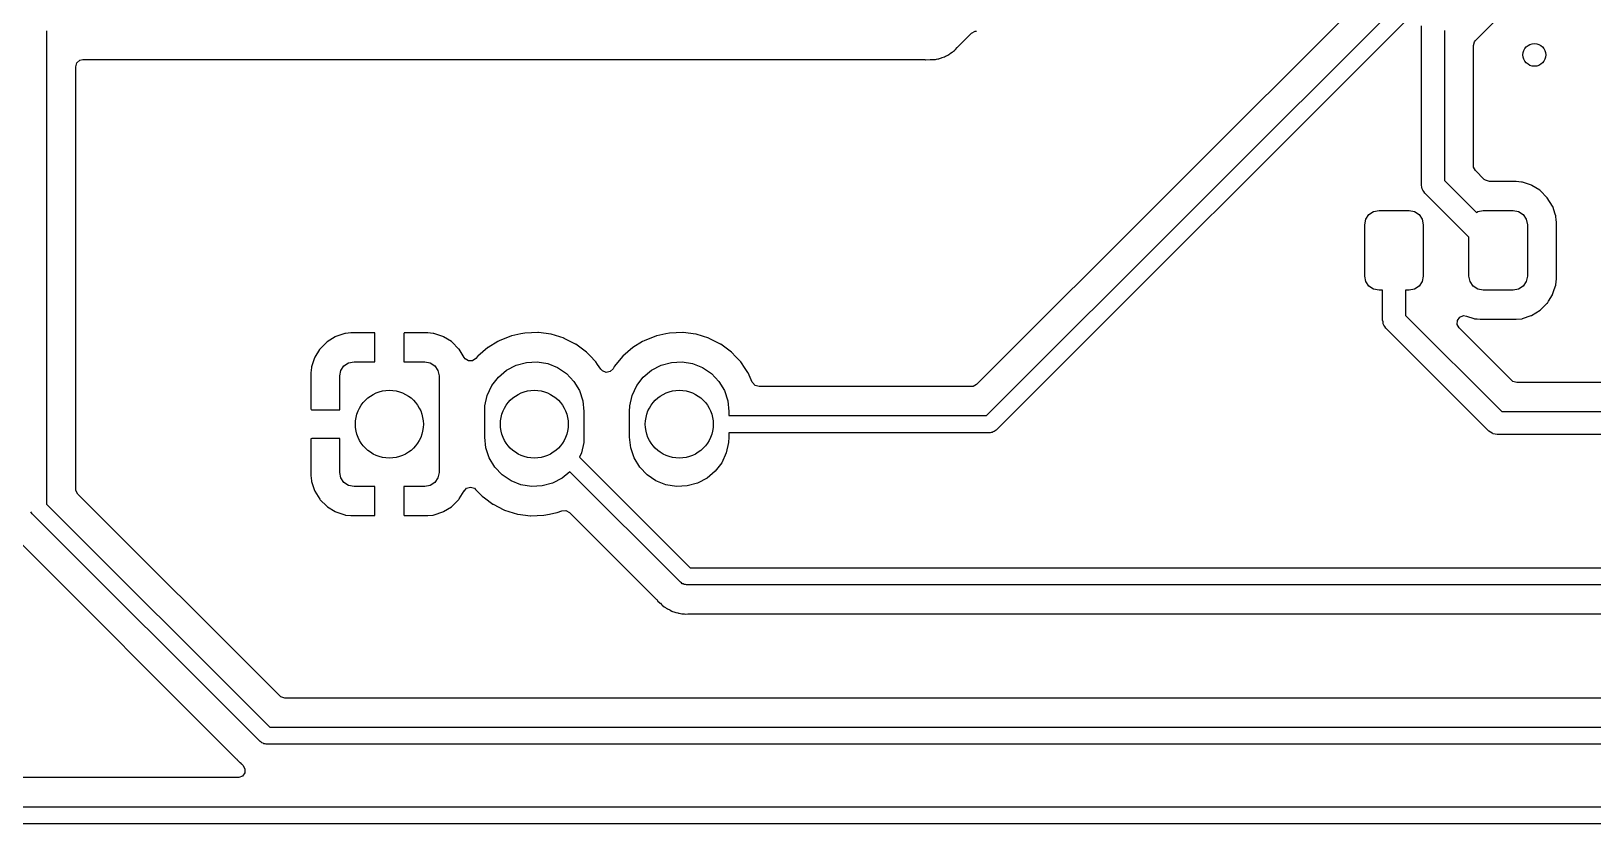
# Model space of a CAD drawing. Extents: x 51 to 243, y -135 to -54.
# Drawn here: x 113.1 to 140.47, y -135.02 to -121.12 of the extents above; entities that cross this region are included whole.
import ezdxf

# ---------------------------------------------------------------- set-up
doc = ezdxf.new("R2010")
doc.units = 0
doc.layers.add('BLACK', color=7, linetype='CONTINUOUS')

msp = doc.modelspace()

# ---------------------------------------------------------------- linework, layer by layer
at = {"layer": 'BLACK', "linetype": 'CONTINUOUS'}
for p, q in [((138.177, -118.814), (129.67, -127.321)), ((129.844, -127.866), (138.563, -119.147)), ((138.731, -119.403), (130.012, -128.122)), ((138.413, -121.288), (139.044, -120.657)), ((113.373, -121.115), (113.373, -129.417)), ((129.337, -121.404), (129.581, -121.16)), ((129.581, -121.16), (129.643, -121.126)), ((129.643, -121.126), (129.67, -121.123)), ((137.468, -123.825), (137.468, -121.031)), ((137.868, -121.114), (137.868, -123.742)), ((129.213, -121.512), (129.245, -121.493)), ((129.245, -121.493), (129.252, -121.489)), ((129.245, -121.493), (129.245, -121.493)), ((129.252, -121.489), (129.267, -121.474)), ((129.267, -121.474), (129.282, -121.461)), ((129.282, -121.461), (129.293, -121.453)), ((129.293, -121.453), (129.3, -121.448)), ((129.3, -121.448), (129.329, -121.413)), ((129.329, -121.413), (129.337, -121.404)), ((138.376, -121.377), (138.397, -121.309)), ((138.376, -123.479), (138.376, -121.377)), ((138.397, -121.309), (138.413, -121.288)), ((113.882, -121.749), (113.902, -121.681)), ((113.882, -129.155), (113.882, -121.749)), ((113.902, -121.681), (113.956, -121.634)), ((113.956, -121.634), (114.008, -121.623)), ((114.008, -121.623), (128.763, -121.623)), ((128.763, -121.623), (128.775, -121.624)), ((128.775, -121.624), (128.775, -121.624)), ((128.775, -121.624), (128.783, -121.625)), ((128.783, -121.625), (128.854, -121.623)), ((128.854, -121.623), (128.858, -121.623)), ((128.858, -121.623), (128.887, -121.623)), ((128.887, -121.623), (128.891, -121.622)), ((128.891, -121.622), (128.903, -121.622)), ((128.903, -121.622), (128.949, -121.62)), ((128.949, -121.62), (128.97, -121.614)), ((128.97, -121.614), (128.989, -121.61)), ((128.989, -121.61), (128.999, -121.609)), ((128.999, -121.609), (129.003, -121.608)), ((129.003, -121.608), (129.011, -121.607)), ((129.003, -121.608), (129.003, -121.608)), ((129.011, -121.607), (129.018, -121.604)), ((129.018, -121.604), (129.054, -121.59)), ((129.018, -121.604), (129.018, -121.604)), ((129.054, -121.59), (129.065, -121.587)), ((129.065, -121.587), (129.109, -121.574)), ((129.109, -121.574), (129.128, -121.563)), ((129.128, -121.563), (129.145, -121.554)), ((129.145, -121.554), (129.165, -121.546)), ((129.165, -121.546), (129.203, -121.519)), ((129.203, -121.519), (129.213, -121.512)), ((138.379, -123.506), (138.376, -123.479)), ((138.413, -123.568), (138.379, -123.506)), ((138.568, -123.723), (138.413, -123.568)), ((137.475, -123.858), (137.468, -123.825)), ((137.479, -123.891), (137.475, -123.858)), ((137.485, -123.901), (137.479, -123.891)), ((137.488, -123.912), (137.485, -123.901)), ((137.509, -123.938), (137.488, -123.912)), ((137.526, -123.966), (137.509, -123.938)), ((138.298, -124.738), (137.526, -123.966)), ((137.868, -123.742), (138.429, -124.303)), ((138.589, -123.739), (138.568, -123.723)), ((138.657, -123.759), (138.589, -123.739)), ((139.124, -123.759), (138.657, -123.759)), ((139.174, -123.765), (139.124, -123.759)), ((139.222, -123.77), (139.174, -123.765)), ((139.228, -123.77), (139.222, -123.77)), ((139.222, -123.77), (139.222, -123.77)), ((139.235, -123.772), (139.228, -123.77)), ((139.308, -123.796), (139.235, -123.772)), ((139.235, -123.772), (139.235, -123.772)), ((139.396, -123.826), (139.308, -123.796)), ((139.402, -123.83), (139.396, -123.826)), ((139.541, -123.915), (139.402, -123.83)), ((139.402, -123.83), (139.402, -123.83)), ((139.547, -123.919), (139.541, -123.915)), ((139.672, -124.044), (139.547, -123.919)), ((139.765, -124.194), (139.672, -124.044)), ((139.767, -124.201), (139.765, -124.194)), ((139.812, -124.335), (139.767, -124.201)), ((136.474, -124.518), (136.493, -124.422)), ((136.493, -124.422), (136.547, -124.341)), ((136.547, -124.341), (136.628, -124.287)), ((136.628, -124.287), (136.724, -124.268)), ((136.724, -124.268), (137.249, -124.268)), ((137.249, -124.268), (137.344, -124.287)), ((137.344, -124.287), (137.425, -124.341)), ((137.425, -124.341), (137.479, -124.422)), ((137.479, -124.422), (137.499, -124.518)), ((138.429, -124.303), (138.453, -124.287)), ((138.453, -124.287), (138.548, -124.268)), ((138.548, -124.268), (139.073, -124.268)), ((139.073, -124.268), (139.169, -124.287)), ((139.169, -124.287), (139.25, -124.341)), ((139.25, -124.341), (139.304, -124.422)), ((139.304, -124.422), (139.323, -124.518)), ((139.821, -124.362), (139.812, -124.335)), ((139.822, -124.369), (139.821, -124.362)), ((139.829, -124.439), (139.822, -124.369)), ((139.822, -124.369), (139.822, -124.369)), ((139.832, -124.468), (139.829, -124.439)), ((139.832, -125.468), (139.832, -124.468)), ((136.474, -125.418), (136.474, -124.518)), ((137.499, -124.518), (137.499, -125.418)), ((138.298, -125.418), (138.298, -124.738)), ((139.323, -124.518), (139.323, -125.418)), ((136.493, -125.514), (136.474, -125.418)), ((136.547, -125.595), (136.493, -125.514)), ((136.628, -125.649), (136.547, -125.595)), ((137.425, -125.595), (137.344, -125.649)), ((137.479, -125.514), (137.425, -125.595)), ((137.499, -125.418), (137.479, -125.514)), ((138.318, -125.514), (138.298, -125.418)), ((138.372, -125.595), (138.318, -125.514)), ((138.453, -125.649), (138.372, -125.595)), ((139.25, -125.595), (139.169, -125.649)), ((139.304, -125.514), (139.25, -125.595)), ((139.323, -125.418), (139.304, -125.514)), ((139.794, -125.656), (139.819, -125.579)), ((139.819, -125.579), (139.821, -125.573)), ((139.819, -125.579), (139.819, -125.579)), ((139.821, -125.573), (139.832, -125.468)), ((136.724, -125.668), (136.628, -125.649)), ((136.786, -125.668), (136.724, -125.668)), ((136.786, -126.191), (136.786, -125.668)), ((137.249, -125.668), (137.186, -125.668)), ((137.186, -125.668), (137.186, -126.108)), ((137.344, -125.649), (137.249, -125.668)), ((138.548, -125.668), (138.453, -125.649)), ((139.073, -125.668), (138.548, -125.668)), ((139.169, -125.649), (139.073, -125.668)), ((139.673, -125.891), (139.692, -125.86)), ((139.692, -125.86), (139.762, -125.747)), ((139.762, -125.747), (139.766, -125.741)), ((139.762, -125.747), (139.762, -125.747)), ((139.766, -125.741), (139.794, -125.656)), ((137.186, -126.108), (138.874, -127.796)), ((138.096, -126.195), (138.139, -126.138)), ((138.139, -126.138), (138.205, -126.113)), ((138.205, -126.113), (138.254, -126.119)), ((138.254, -126.119), (138.387, -126.164)), ((139.236, -126.163), (139.39, -126.112)), ((139.39, -126.112), (139.397, -126.11)), ((139.397, -126.11), (139.548, -126.016)), ((139.548, -126.016), (139.568, -125.996)), ((139.568, -125.996), (139.668, -125.896)), ((139.668, -125.896), (139.673, -125.891)), ((118.597, -126.426), (118.443, -126.478)), ((118.611, -126.423), (118.597, -126.426)), ((118.706, -126.413), (118.611, -126.423)), ((118.713, -126.413), (118.706, -126.413)), ((119.112, -126.413), (118.713, -126.413)), ((119.12, -126.415), (119.112, -126.413)), ((119.122, -126.416), (119.12, -126.415)), ((119.126, -126.431), (119.122, -126.416)), ((119.636, -126.419), (119.634, -126.427)), ((119.634, -126.427), (119.634, -126.921)), ((119.637, -126.417), (119.636, -126.419)), ((119.652, -126.413), (119.637, -126.417)), ((120.047, -126.413), (119.652, -126.413)), ((120.054, -126.413), (120.047, -126.413)), ((120.148, -126.423), (120.054, -126.413)), ((120.161, -126.426), (120.148, -126.423)), ((120.316, -126.477), (120.161, -126.426)), ((121.751, -126.418), (121.685, -126.432)), ((121.868, -126.413), (121.751, -126.418)), ((121.98, -126.409), (121.868, -126.413)), ((121.985, -126.409), (121.98, -126.409)), ((121.98, -126.409), (121.98, -126.409)), ((121.99, -126.41), (121.985, -126.409)), ((122.212, -126.439), (121.99, -126.41)), ((121.99, -126.41), (121.99, -126.41)), ((124.291, -126.418), (124.225, -126.432)), ((124.408, -126.413), (124.291, -126.418)), ((124.52, -126.409), (124.408, -126.413)), ((124.525, -126.409), (124.52, -126.409)), ((124.52, -126.409), (124.52, -126.409)), ((124.53, -126.41), (124.525, -126.409)), ((124.752, -126.439), (124.53, -126.41)), ((124.53, -126.41), (124.53, -126.41)), ((136.793, -126.224), (136.786, -126.191)), ((136.797, -126.257), (136.793, -126.224)), ((136.803, -126.267), (136.797, -126.257)), ((136.806, -126.278), (136.803, -126.267)), ((136.827, -126.304), (136.806, -126.278)), ((136.844, -126.332), (136.827, -126.304)), ((138.65, -128.137), (136.844, -126.332)), ((138.091, -126.266), (138.096, -126.195)), ((138.125, -126.328), (138.091, -126.266)), ((139.048, -127.251), (138.125, -126.328)), ((138.387, -126.164), (138.387, -126.164)), ((138.387, -126.164), (138.394, -126.166)), ((138.394, -126.166), (138.4, -126.166)), ((138.4, -126.166), (138.4, -126.166)), ((138.4, -126.166), (138.441, -126.171)), ((138.441, -126.171), (138.498, -126.176)), ((138.498, -126.176), (139.124, -126.176)), ((139.124, -126.176), (139.127, -126.176)), ((139.127, -126.176), (139.223, -126.166)), ((139.127, -126.176), (139.127, -126.176)), ((139.223, -126.166), (139.223, -126.166)), ((139.223, -126.166), (139.23, -126.166)), ((139.23, -126.166), (139.236, -126.163)), ((139.236, -126.163), (139.236, -126.163)), ((118.157, -126.704), (118.072, -126.842)), ((118.166, -126.693), (118.157, -126.704)), ((118.281, -126.578), (118.166, -126.693)), ((118.292, -126.569), (118.281, -126.578)), ((118.43, -126.484), (118.292, -126.569)), ((118.443, -126.478), (118.43, -126.484)), ((119.126, -126.921), (119.126, -126.431)), ((120.329, -126.483), (120.316, -126.477)), ((120.467, -126.568), (120.329, -126.483)), ((120.478, -126.577), (120.467, -126.568)), ((120.593, -126.692), (120.478, -126.577)), ((120.602, -126.703), (120.593, -126.692)), ((120.691, -126.847), (120.602, -126.703)), ((121.105, -126.673), (120.928, -126.826)), ((121.109, -126.67), (121.105, -126.673)), ((121.278, -126.568), (121.109, -126.67)), ((121.109, -126.67), (121.109, -126.67)), ((121.305, -126.552), (121.278, -126.568)), ((121.522, -126.466), (121.305, -126.552)), ((121.528, -126.465), (121.522, -126.466)), ((121.685, -126.432), (121.528, -126.465)), ((121.528, -126.465), (121.528, -126.465)), ((122.217, -126.44), (122.212, -126.439)), ((122.212, -126.439), (122.212, -126.439)), ((122.441, -126.509), (122.217, -126.44)), ((122.445, -126.512), (122.441, -126.509)), ((122.644, -126.613), (122.445, -126.512)), ((122.445, -126.512), (122.445, -126.512)), ((122.649, -126.615), (122.644, -126.613)), ((122.644, -126.613), (122.644, -126.613)), ((122.837, -126.755), (122.649, -126.615)), ((123.645, -126.673), (123.468, -126.826)), ((123.649, -126.67), (123.645, -126.673)), ((123.818, -126.568), (123.649, -126.67)), ((123.649, -126.67), (123.649, -126.67)), ((123.845, -126.552), (123.818, -126.568)), ((124.062, -126.466), (123.845, -126.552)), ((124.068, -126.465), (124.062, -126.466)), ((124.225, -126.432), (124.068, -126.465)), ((124.068, -126.465), (124.068, -126.465)), ((124.757, -126.44), (124.752, -126.439)), ((124.752, -126.439), (124.752, -126.439)), ((124.98, -126.509), (124.757, -126.44)), ((124.985, -126.512), (124.98, -126.509)), ((125.184, -126.613), (124.985, -126.512)), ((124.985, -126.512), (124.985, -126.512)), ((125.189, -126.615), (125.184, -126.613)), ((125.184, -126.613), (125.184, -126.613)), ((125.377, -126.755), (125.189, -126.615)), ((118.066, -126.855), (118.015, -127.01)), ((118.072, -126.842), (118.066, -126.855)), ((118.583, -126.994), (118.664, -126.94)), ((118.664, -126.94), (118.76, -126.921)), ((118.76, -126.921), (119.126, -126.921)), ((119.634, -126.921), (120, -126.921)), ((120, -126.921), (120.096, -126.94)), ((120.096, -126.94), (120.177, -126.994)), ((120.692, -126.847), (120.691, -126.847)), ((120.707, -126.869), (120.692, -126.847)), ((120.768, -126.906), (120.707, -126.869)), ((120.839, -126.904), (120.768, -126.906)), ((120.897, -126.864), (120.839, -126.904)), ((120.925, -126.831), (120.897, -126.864)), ((120.928, -126.826), (120.925, -126.831)), ((121.6, -126.982), (121.781, -126.932)), ((121.781, -126.932), (121.969, -126.922)), ((121.969, -126.922), (122.154, -126.953)), ((122.154, -126.953), (122.328, -127.023)), ((122.913, -126.835), (122.837, -126.755)), ((122.976, -126.901), (122.913, -126.835)), ((122.998, -126.924), (122.976, -126.901)), ((123.029, -126.97), (122.998, -126.924)), ((123.085, -127.053), (123.029, -126.97)), ((123.468, -126.826), (123.32, -127.007)), ((124.14, -126.982), (124.321, -126.932)), ((124.321, -126.932), (124.509, -126.922)), ((124.509, -126.922), (124.694, -126.953)), ((124.694, -126.953), (124.868, -127.023)), ((125.453, -126.835), (125.377, -126.755)), ((125.516, -126.901), (125.453, -126.835)), ((125.538, -126.924), (125.516, -126.901)), ((125.617, -127.04), (125.538, -126.924)), ((118.012, -127.023), (118.002, -127.117)), ((118.002, -127.117), (118.002, -127.124)), ((118.002, -127.124), (118.002, -127.744)), ((118.015, -127.01), (118.012, -127.023)), ((118.51, -127.171), (118.529, -127.075)), ((118.51, -127.762), (118.51, -127.171)), ((118.529, -127.075), (118.583, -126.994)), ((120.177, -126.994), (120.231, -127.075)), ((120.231, -127.075), (120.25, -127.171)), ((120.25, -127.171), (120.25, -128.861)), ((121.176, -127.34), (121.29, -127.191)), ((121.29, -127.191), (121.434, -127.07)), ((121.434, -127.07), (121.6, -126.982)), ((122.328, -127.023), (122.484, -127.128)), ((122.484, -127.128), (122.613, -127.265)), ((123.112, -127.082), (123.085, -127.053)), ((123.178, -127.108), (123.112, -127.082)), ((123.248, -127.094), (123.178, -127.108)), ((123.299, -127.045), (123.248, -127.094)), ((123.317, -127.012), (123.299, -127.045)), ((123.32, -127.007), (123.317, -127.012)), ((123.317, -127.012), (123.317, -127.012)), ((123.716, -127.34), (123.83, -127.191)), ((123.83, -127.191), (123.974, -127.07)), ((123.974, -127.07), (124.14, -126.982)), ((124.868, -127.023), (125.024, -127.128)), ((125.024, -127.128), (125.153, -127.265)), ((125.662, -127.108), (125.617, -127.04)), ((125.669, -127.118), (125.662, -127.108)), ((125.74, -127.277), (125.669, -127.118)), ((139.069, -127.267), (139.048, -127.251)), ((121.055, -127.694), (121.096, -127.511)), ((121.096, -127.511), (121.176, -127.34)), ((122.613, -127.265), (122.71, -127.426)), ((122.71, -127.426), (122.77, -127.604)), ((123.595, -127.694), (123.636, -127.511)), ((123.636, -127.511), (123.716, -127.34)), ((125.153, -127.265), (125.25, -127.426)), ((125.25, -127.426), (125.31, -127.604)), ((125.743, -127.283), (125.74, -127.277)), ((125.79, -127.337), (125.743, -127.283)), ((125.858, -127.357), (125.79, -127.337)), ((129.581, -127.357), (125.858, -127.357)), ((129.608, -127.355), (129.581, -127.357)), ((129.67, -127.321), (129.608, -127.355)), ((139.137, -127.287), (139.069, -127.267)), ((141.37, -127.287), (139.137, -127.287)), ((118.002, -127.744), (118.006, -127.759)), ((118.006, -127.759), (118.008, -127.76)), ((118.008, -127.76), (118.016, -127.762)), ((118.016, -127.762), (118.51, -127.762)), ((121.05, -127.791), (121.055, -127.694)), ((121.05, -128.241), (121.05, -127.791)), ((122.77, -127.604), (122.79, -127.791)), ((122.79, -127.791), (122.79, -128.241)), ((123.59, -127.791), (123.595, -127.694)), ((123.59, -128.241), (123.59, -127.791)), ((125.31, -127.604), (125.33, -127.791)), ((125.33, -127.791), (125.33, -127.866)), ((138.874, -127.796), (142.005, -127.796)), ((125.33, -127.866), (129.844, -127.866)), ((118.004, -128.276), (118.002, -128.284)), ((118.002, -128.284), (118.002, -128.908)), ((118.005, -128.274), (118.004, -128.276)), ((118.02, -128.27), (118.005, -128.274)), ((118.51, -128.27), (118.02, -128.27)), ((118.51, -128.861), (118.51, -128.27)), ((121.07, -128.428), (121.05, -128.241)), ((122.785, -128.338), (122.744, -128.521)), ((122.79, -128.241), (122.785, -128.338)), ((123.61, -128.428), (123.59, -128.241)), ((125.325, -128.338), (125.284, -128.521)), ((125.33, -128.241), (125.325, -128.338)), ((129.906, -128.166), (125.33, -128.166)), ((125.33, -128.166), (125.33, -128.241)), ((129.925, -128.161), (129.906, -128.166)), ((129.945, -128.161), (129.925, -128.161)), ((129.962, -128.151), (129.945, -128.161)), ((129.981, -128.146), (129.962, -128.151)), ((129.995, -128.132), (129.981, -128.146)), ((130.012, -128.122), (129.995, -128.132)), ((138.678, -128.155), (138.65, -128.137)), ((138.704, -128.176), (138.678, -128.155)), ((138.715, -128.179), (138.704, -128.176)), ((138.725, -128.185), (138.715, -128.179)), ((138.758, -128.189), (138.725, -128.185)), ((138.791, -128.196), (138.758, -128.189)), ((142.005, -128.196), (138.791, -128.196)), ((121.13, -128.606), (121.07, -128.428)), ((121.227, -128.767), (121.13, -128.606)), ((122.744, -128.521), (122.71, -128.594)), ((122.71, -128.594), (124.649, -130.533)), ((123.67, -128.606), (123.61, -128.428)), ((123.767, -128.767), (123.67, -128.606)), ((125.284, -128.521), (125.204, -128.692)), ((118.529, -128.957), (118.51, -128.861)), ((120.25, -128.861), (120.231, -128.957)), ((121.356, -128.904), (121.227, -128.767)), ((122.541, -128.849), (122.406, -128.962)), ((124.481, -130.789), (122.541, -128.849)), ((123.896, -128.904), (123.767, -128.767)), ((125.09, -128.841), (124.946, -128.962)), ((125.204, -128.692), (125.09, -128.841)), ((113.885, -129.181), (113.882, -129.155)), ((118.002, -128.908), (118.002, -128.915)), ((118.002, -128.915), (118.012, -129.01)), ((118.012, -129.01), (118.015, -129.024)), ((118.015, -129.024), (118.067, -129.178)), ((118.583, -129.038), (118.529, -128.957)), ((118.664, -129.092), (118.583, -129.038)), ((118.76, -129.111), (118.664, -129.092)), ((119.126, -129.111), (118.76, -129.111)), ((119.126, -129.605), (119.126, -129.111)), ((120, -129.111), (119.634, -129.111)), ((119.634, -129.111), (119.634, -129.601)), ((120.096, -129.092), (120, -129.111)), ((120.177, -129.038), (120.096, -129.092)), ((120.231, -128.957), (120.177, -129.038)), ((120.694, -129.185), (120.733, -129.14)), ((120.733, -129.14), (120.801, -129.121)), ((120.801, -129.121), (120.869, -129.141)), ((120.869, -129.141), (120.891, -129.16)), ((120.891, -129.16), (121.003, -129.277)), ((121.512, -129.009), (121.356, -128.904)), ((121.686, -129.079), (121.512, -129.009)), ((121.871, -129.11), (121.686, -129.079)), ((122.059, -129.1), (121.871, -129.11)), ((122.24, -129.05), (122.059, -129.1)), ((122.406, -128.962), (122.24, -129.05)), ((124.052, -129.009), (123.896, -128.904)), ((124.226, -129.079), (124.052, -129.009)), ((124.411, -129.11), (124.226, -129.079)), ((124.599, -129.1), (124.411, -129.11)), ((124.78, -129.05), (124.599, -129.1)), ((124.946, -128.962), (124.78, -129.05)), ((113.373, -129.417), (117.283, -133.327)), ((113.919, -129.244), (113.885, -129.181)), ((117.457, -132.782), (113.919, -129.244)), ((118.067, -129.178), (118.073, -129.191)), ((118.073, -129.191), (118.158, -129.329)), ((118.158, -129.329), (118.167, -129.34)), ((118.167, -129.34), (118.282, -129.455)), ((120.479, -129.454), (120.594, -129.339)), ((120.594, -129.339), (120.603, -129.328)), ((120.603, -129.328), (120.692, -129.184)), ((120.692, -129.184), (120.694, -129.185)), ((121.003, -129.277), (121.008, -129.28)), ((121.008, -129.28), (121.045, -129.308)), ((121.045, -129.308), (121.191, -129.417)), ((121.191, -129.417), (121.196, -129.419)), ((121.196, -129.419), (121.196, -129.419)), ((121.196, -129.419), (121.388, -129.517)), ((113.108, -129.568), (113.094, -129.554)), ((113.117, -129.586), (113.108, -129.568)), ((117.115, -133.583), (113.117, -129.586)), ((118.282, -129.455), (118.293, -129.464)), ((118.293, -129.464), (118.431, -129.549)), ((118.431, -129.549), (118.444, -129.555)), ((118.444, -129.555), (118.599, -129.606)), ((118.599, -129.606), (118.612, -129.609)), ((118.612, -129.609), (118.706, -129.619)), ((118.706, -129.619), (118.713, -129.619)), ((118.713, -129.619), (119.108, -129.619)), ((119.108, -129.619), (119.123, -129.615)), ((119.123, -129.615), (119.124, -129.613)), ((119.124, -129.613), (119.126, -129.605)), ((119.634, -129.601), (119.638, -129.616)), ((119.638, -129.616), (119.64, -129.617)), ((119.64, -129.617), (119.648, -129.619)), ((119.648, -129.619), (120.047, -129.619)), ((120.047, -129.619), (120.054, -129.619)), ((120.054, -129.619), (120.149, -129.609)), ((120.149, -129.609), (120.163, -129.606)), ((120.163, -129.606), (120.317, -129.554)), ((120.317, -129.554), (120.33, -129.548)), ((120.33, -129.548), (120.468, -129.463)), ((120.468, -129.463), (120.479, -129.454)), ((121.388, -129.517), (121.399, -129.523)), ((121.399, -129.523), (121.623, -129.592)), ((121.623, -129.592), (121.628, -129.593)), ((121.628, -129.593), (121.628, -129.593)), ((121.628, -129.593), (121.85, -129.622)), ((121.85, -129.622), (121.85, -129.622)), ((121.85, -129.622), (121.855, -129.623)), ((121.855, -129.623), (121.86, -129.623)), ((121.86, -129.623), (121.972, -129.619)), ((121.86, -129.623), (121.86, -129.623)), ((121.972, -129.619), (122.089, -129.614)), ((122.089, -129.614), (122.183, -129.594)), ((122.183, -129.594), (122.312, -129.567)), ((122.312, -129.567), (122.318, -129.566)), ((122.312, -129.567), (122.312, -129.567)), ((122.318, -129.566), (122.399, -129.534)), ((122.399, -129.534), (122.47, -129.527)), ((122.47, -129.527), (122.535, -129.562)), ((122.535, -129.562), (124.063, -131.091)), ((112.784, -129.971), (116.697, -133.885)), ((124.649, -130.533), (150.319, -130.533)), ((124.498, -130.799), (124.481, -130.789)), ((124.512, -130.813), (124.498, -130.799)), ((124.531, -130.818), (124.512, -130.813)), ((124.548, -130.828), (124.531, -130.818)), ((124.568, -130.828), (124.548, -130.828)), ((124.587, -130.833), (124.568, -130.828)), ((150.381, -130.833), (124.587, -130.833)), ((124.063, -131.091), (124.071, -131.099)), ((124.071, -131.099), (124.076, -131.106)), ((124.076, -131.106), (124.081, -131.112)), ((124.081, -131.112), (124.081, -131.112)), ((124.081, -131.112), (124.127, -131.155)), ((124.127, -131.155), (124.13, -131.157)), ((124.13, -131.157), (124.151, -131.178)), ((124.151, -131.178), (124.154, -131.181)), ((124.154, -131.181), (124.163, -131.188)), ((124.163, -131.188), (124.197, -131.22)), ((124.197, -131.22), (124.204, -131.224)), ((124.204, -131.224), (124.204, -131.224)), ((124.204, -131.224), (124.216, -131.23)), ((124.216, -131.23), (124.232, -131.241)), ((124.232, -131.241), (124.242, -131.249)), ((124.242, -131.249), (124.249, -131.254)), ((124.249, -131.254), (124.256, -131.257)), ((124.256, -131.257), (124.256, -131.257)), ((124.256, -131.257), (124.292, -131.273)), ((124.292, -131.273), (124.302, -131.278)), ((124.302, -131.278), (124.332, -131.294)), ((124.332, -131.294), (124.343, -131.3)), ((124.343, -131.3), (124.363, -131.305)), ((124.363, -131.305), (124.382, -131.312)), ((124.382, -131.312), (124.402, -131.32)), ((124.402, -131.32), (124.437, -131.326)), ((124.437, -131.326), (124.447, -131.328)), ((124.447, -131.328), (124.459, -131.33)), ((124.459, -131.33), (124.484, -131.336)), ((124.484, -131.336), (124.504, -131.341)), ((124.504, -131.341), (124.525, -131.341)), ((124.525, -131.341), (124.545, -131.343)), ((124.545, -131.343), (124.566, -131.346)), ((124.566, -131.346), (124.612, -131.342)), ((124.612, -131.342), (124.624, -131.341)), ((124.624, -131.341), (150.299, -131.341)), ((117.478, -132.798), (117.457, -132.782)), ((117.546, -132.819), (117.478, -132.798)), ((174.046, -132.819), (117.546, -132.819)), ((117.283, -133.327), (174.309, -133.327)), ((117.132, -133.593), (117.115, -133.583)), ((117.146, -133.607), (117.132, -133.593)), ((117.165, -133.612), (117.146, -133.607)), ((117.182, -133.622), (117.165, -133.612)), ((117.202, -133.622), (117.182, -133.622)), ((117.221, -133.627), (117.202, -133.622)), ((174.371, -133.627), (117.221, -133.627)), ((116.697, -133.885), (116.705, -133.893)), ((116.705, -133.893), (116.705, -133.893)), ((116.705, -133.893), (116.71, -133.9)), ((116.71, -133.9), (116.732, -133.921)), ((116.732, -133.921), (116.761, -133.949)), ((116.761, -133.949), (116.764, -133.951)), ((116.764, -133.951), (116.785, -133.972)), ((116.785, -133.972), (116.788, -133.974)), ((116.788, -133.974), (116.788, -133.975)), ((116.788, -133.975), (116.797, -133.982)), ((116.797, -133.982), (116.813, -133.998)), ((116.813, -133.998), (116.849, -134.059)), ((116.849, -134.059), (116.847, -134.13)), ((116.727, -134.215), (58.999, -134.215)), ((116.74, -134.215), (116.727, -134.215)), ((116.806, -134.188), (116.74, -134.215)), ((116.847, -134.13), (116.806, -134.188)), ((58.7361, -134.724), (228.284, -134.724)), ((228.346, -135.024), (58.674, -135.024))]:
    msp.add_line(p, q, dxfattribs=at)
at = {"layer": 'BLACK'}
for centre, radius in [((139.446, -121.539), 0.2), ((119.38, -128.016), 0.595), ((121.92, -128.016), 0.595), ((124.46, -128.016), 0.595)]:
    msp.add_circle(centre, radius, dxfattribs=at)

doc.saveas('drawing.dxf')
